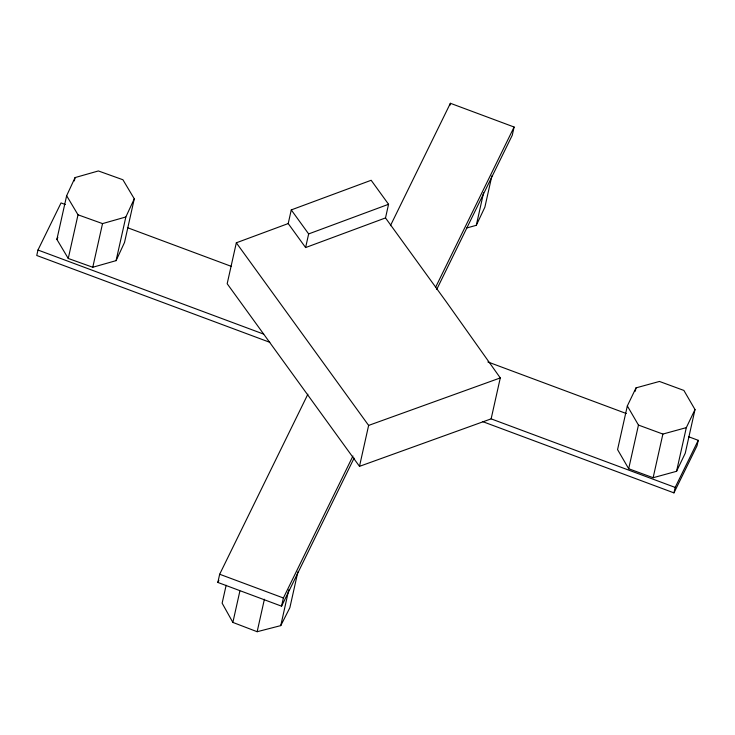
<?xml version="1.0" encoding="UTF-8"?>
<svg xmlns="http://www.w3.org/2000/svg" width="735" height="735" viewBox="0 0 735 735"><rect width="100%" height="100%" fill="white"/><g stroke="black" fill="none" stroke-linecap="round" stroke-linejoin="round"><path stroke-width="1.1" d="M65.323 204.532L61.042 202.933L37.972 250.029L36.75 255.486L269.8 342.308M56.88 239.399L66.637 195.74L75.08 177.576L98.389 170.952L122.91 179.753L134.284 198.817L124.518 242.477L116.084 260.64L92.775 267.264L68.254 258.463L56.88 239.399L57.817 237.387M74.327 180.929L75.08 177.576M68.254 258.463L78.011 214.804L66.637 195.74M92.775 267.264L102.532 223.605L125.841 216.981L134.284 198.817M116.084 260.64L125.841 216.981M491.136 418.858L500.287 377.928L446.577 302.223L385.507 217.927L388.558 204.284L371.157 180.277L291.262 209.916L288.212 223.559L236.33 242.798L227.179 283.728L359.488 466.348L491.136 418.858L675.18 487.424L673.958 492.882L482.794 421.66M354.105 458.098L281.56 606.173L217.845 582.432L219.673 574.246L307.873 394.208M226.141 585.271L222.135 603.178L232.866 622.416L257.149 631.714L280.761 625.614L289.866 607.698L297.877 571.876M385.507 217.927L305.604 247.566L308.654 233.923L291.262 209.916M232.866 622.416L239.867 591.078M257.149 631.714L264.398 599.245M281.56 606.173L283.388 597.987L352.947 456.012M280.761 625.614L288.763 589.792M359.488 466.348L368.63 425.418L236.33 242.798M449.93 105.335L450.39 103.286L514.105 127.026L512.277 135.212L436.719 289.452M466.743 227.979L476.298 225.314L483.557 192.846M491.88 175.849L484.87 207.196L476.298 225.314M627.332 405.94L617.565 449.599L628.691 468.737L653.13 477.722L676.558 471.3L685.25 453.229L695.007 409.56L683.881 390.432L659.451 381.447L636.023 387.869L627.332 405.94L638.458 425.069L662.887 434.063L686.315 427.632L695.007 409.56M635.279 391.222L636.023 387.869M628.691 468.737L638.458 425.069M653.13 477.722L662.887 434.063M676.558 471.3L686.315 427.632M688.594 436.728L698.25 440.329L697.028 445.787L673.958 492.882M390.414 225.709L450.39 103.286M217.845 582.432L218.855 580.374M435.487 287.514L514.105 127.026M675.18 487.424L698.25 440.329M308.654 233.923L388.558 204.284M368.63 425.418L500.287 377.928M78.011 214.804L102.532 223.605M127.394 227.657L231.203 266.327M487.875 361.951L626.33 413.539M37.972 250.029L263.69 334.122M219.673 574.246L283.388 597.987M288.212 223.559L305.604 247.566"/></g></svg>
